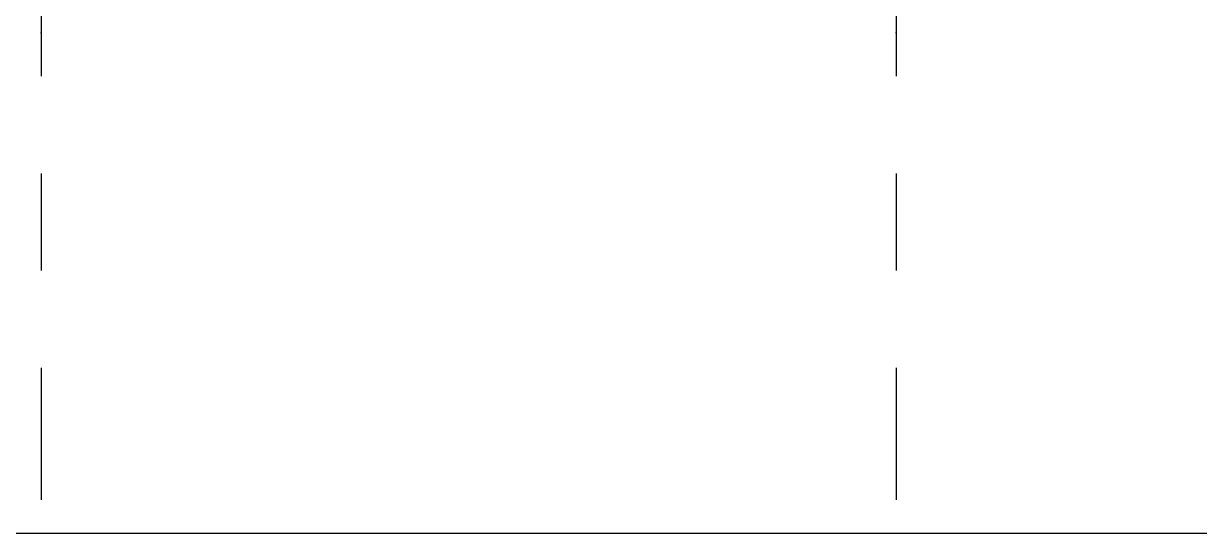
# Model space of a CAD drawing. Header units: millimetres. Extents: x 652937 to 1670132, y 1473552 to 2851037.
# Drawn here: x 718271 to 722053, y 1507049 to 1508687 of the extents above; entities that cross this region are included whole.
import ezdxf
from ezdxf.enums import TextEntityAlignment as Align

# ---------------------------------------------------------------- set-up
doc = ezdxf.new("R2010")
doc.units = ezdxf.units.MM
doc.linetypes.add('TA_GL_005.00000', pattern=[13.75, 5, -1.25, 1.25, -1.25, 5])
doc.layers.get('Defpoints').update_dxf_attribs({"color": 255})
doc.layers.add('000 - 0_SYM_DWG_GRID-BUBBLE_MAIN_COLOR_1', color=3, linetype='Continuous')
doc.layers.add('000 - 0_SYM_DWG_GRIDLINE_MAIN_COLOR_251', color=251, linetype='Continuous')
doc.styles.add('Arial', font='arial.ttf')
doc.styles.add('TA', font='', dxfattribs={"height": 4.5})
doc.styles.get('TA').set_extended_font_data('Cordia New')

# ---------------------------------------------------------------- blocks, each defined once
blk = doc.blocks.new('A$C0a204f6e')
at = {"layer": 'Defpoints'}
blk.add_lwpolyline([(775, 0), (0, 0), (0, 443.999987), (775, 443.999987)], close=True, dxfattribs=at)
blk = doc.blocks.new('*U9146')
at = {"layer": '000 - 0_SYM_DWG_GRIDLINE_MAIN_COLOR_251', "linetype": 'ByBlock', "ltscale": 5}
blk.add_line((30, 0), (-372.229, 0), dxfattribs=at)
at = {"layer": '000 - 0_SYM_DWG_GRIDLINE_MAIN_COLOR_251', "color": 3}
blk.add_point((-342.229, 0), dxfattribs=at)
at = {"style": 'TA', "flags": 1}
blk.add_attdef('LOCATION', (6, -6), '', height=4.5, rotation=270, dxfattribs=at)
at = {"layer": '000 - 0_SYM_DWG_GRID-BUBBLE_MAIN_COLOR_1', "style": 'Arial'}
blk.add_attdef('GRID-HEAD', text='', height=4, rotation=270, dxfattribs=at).set_placement((56.875, 0), align=Align.MIDDLE_CENTER)
blk = doc.blocks.new('W-1-PP18-ST_ENT3_REV02_20260413-040446_PP18_ENT_3_Y_DIMS')
at = {"layer": '000 - 0_SYM_DWG_GRIDLINE_MAIN_COLOR_251', "linetype": 'TA_GL_005.00000', "xscale": 50.00000000000017, "yscale": 50.00000000000017, "zscale": 50.00000000000017, "rotation": 90}
for p in [(18000, 1155.8), (20750, 1155.8)]:
    blk.add_blockref('*U9146', p, dxfattribs=at)
blk = doc.blocks.new('W-1-PP18-ST_ENT3_REV02_20260413-050421_PP18_ENT3_MAIN_PLAN')
at = {"color": 6}
blk.add_blockref('W-1-PP18-ST_ENT3_REV02_20260413-040446_PP18_ENT_3_Y_DIMS', (0, 0), dxfattribs=at)

msp = doc.modelspace()

# ---------------------------------------------------------------- block references
at = {"color": 6, "xscale": 50, "yscale": 50, "zscale": 50}
msp.add_blockref('A$C0a204f6e', (687488.3516, 1507048.6813), dxfattribs=at)

# ---------------------------------------------------------------- next in the draw order: block references
at = {"color": 6}
msp.add_blockref('W-1-PP18-ST_ENT3_REV02_20260413-050421_PP18_ENT3_MAIN_PLAN', (700327.4222, 1524612.6223), dxfattribs=at)

doc.saveas('drawing.dxf')
